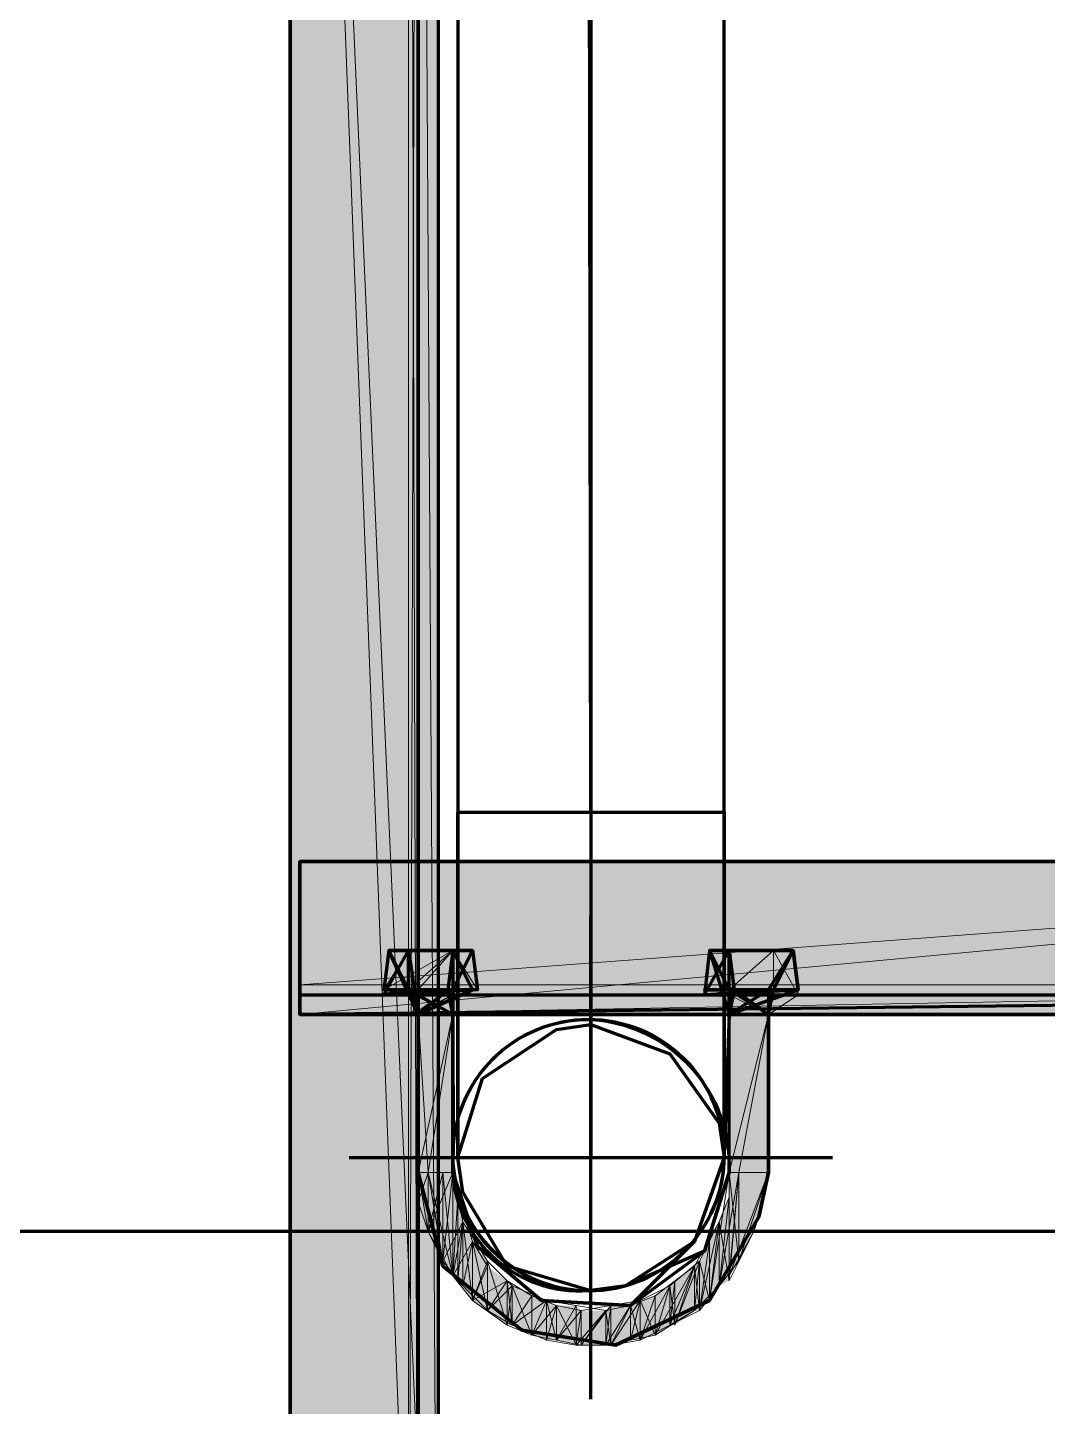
# Model space of a CAD drawing. Extents: x 0 to 1153, y 0 to 816.
# Drawn here: x 534.604 to 536.792, y 634.276 to 637.234 of the extents above; entities that cross this region are included whole.
import ezdxf

# ---------------------------------------------------------------- set-up
doc = ezdxf.new("R2010")
doc.units = 0
doc.header["$MEASUREMENT"] = 0
for name, color, linetype in [('Arch', 7, 'Continuous'), ('Hatch', 7, 'Continuous'), ('PIPE', 7, 'Continuous')]:
    doc.layers.add(name, color=color, linetype=linetype)

msp = doc.modelspace()

# ---------------------------------------------------------------- hatches: boundary and pattern name
at = {"layer": 'Hatch', "linetype": 'Continuous', "lineweight": 211}
for points in [[(535.4849, 640.3128), (535.1674, 640.3128), (535.1674, 633.1479), (535.4849, 633.1479)], [(538.7128, 635.1164), (538.7128, 635.4445), (535.1886, 635.4445), (535.1886, 635.1164)], [(538.7128, 635.1164), (538.7128, 635.4445), (535.1886, 635.4445), (535.1886, 635.1164)], [(535.4214, 635.1693), (535.4214, 635.254), (535.3791, 635.254), (535.3791, 635.1693)], [(535.4214, 635.1693), (535.4214, 635.254), (535.3791, 635.254), (535.3791, 635.1693)], [(536.1093, 635.1693), (536.1093, 635.254), (536.067, 635.254), (536.067, 635.1693)], [(536.1093, 635.1693), (536.1093, 635.254), (536.067, 635.254), (536.067, 635.1693)], [(535.5695, 635.1587), (535.5695, 635.1693), (535.3685, 635.1693), (535.3685, 635.1587)], [(535.5695, 635.1587), (535.5695, 635.1693), (535.3685, 635.1693), (535.3685, 635.1587)], [(535.5695, 635.1587), (535.5695, 635.1693), (535.3685, 635.1693), (535.3685, 635.1587)], [(535.5695, 635.1587), (535.5695, 635.1693), (535.3685, 635.1693), (535.3685, 635.1587)], [(535.5061, 635.1587), (535.5061, 635.1693), (535.432, 635.1693), (535.432, 635.1587)], [(535.5061, 635.1587), (535.5061, 635.1693), (535.432, 635.1693), (535.432, 635.1587)], [(536.2575, 635.1587), (536.2575, 635.1693), (536.0564, 635.1693), (536.0564, 635.1587)], [(536.2575, 635.1587), (536.2575, 635.1693), (536.0564, 635.1693), (536.0564, 635.1587)], [(536.2575, 635.1587), (536.2575, 635.1693), (536.0564, 635.1693), (536.0564, 635.1587)], [(536.2575, 635.1587), (536.2575, 635.1693), (536.0564, 635.1693), (536.0564, 635.1587)], [(536.194, 635.1587), (536.194, 635.1693), (536.1199, 635.1693), (536.1199, 635.1587)], [(536.194, 635.1587), (536.194, 635.1693), (536.1199, 635.1693), (536.1199, 635.1587)], [(535.5167, 634.7777), (535.5167, 635.1164), (535.4425, 635.1164), (535.4425, 634.7777)], [(535.5167, 634.7777), (535.5167, 635.1164), (535.4425, 635.1164), (535.4425, 634.7777)], [(535.5167, 634.7777), (535.5167, 635.1164), (535.4425, 635.1164), (535.4425, 634.7777)], [(535.5167, 634.7777), (535.5167, 635.1164), (535.4425, 635.1164), (535.4425, 634.7777)], [(536.194, 634.7777), (536.194, 635.1164), (536.1093, 635.1164), (536.1093, 634.7777)], [(536.194, 634.7777), (536.194, 635.1164), (536.1093, 635.1164), (536.1093, 634.7777)], [(536.194, 634.7777), (536.1834, 634.7142), (536.1834, 634.7777)], [(536.194, 634.7777), (536.1834, 634.7142), (536.1834, 634.7777)]]:
    msp.add_hatch(color=3, dxfattribs=at).paths.add_polyline_path(points, flags=0)
at = {"layer": 'Hatch', "linetype": 'Continuous', "lineweight": 0}
for points in [[(535.4425, 640.3128), (535.4214, 640.3128), (535.4214, 633.1479), (535.4425, 633.1479)], [(535.5167, 635.1693), (535.5167, 635.254), (535.4214, 635.254), (535.4214, 635.1693)], [(535.5167, 635.1693), (535.5167, 635.254), (535.4214, 635.254), (535.4214, 635.1693)], [(535.559, 635.1693), (535.559, 635.254), (535.5167, 635.254), (535.5167, 635.1693)], [(535.559, 635.1693), (535.559, 635.254), (535.5167, 635.254), (535.5167, 635.1693)], [(536.2046, 635.1693), (536.2046, 635.254), (536.1093, 635.254), (536.1093, 635.1693)], [(536.2046, 635.1693), (536.2046, 635.254), (536.1093, 635.254), (536.1093, 635.1693)], [(536.2469, 635.1693), (536.2469, 635.254), (536.2046, 635.254), (536.2046, 635.1693)], [(536.2469, 635.1693), (536.2469, 635.254), (536.2046, 635.254), (536.2046, 635.1693)], [(538.7128, 635.1587), (538.7128, 635.1799), (535.1886, 635.1799), (535.1886, 635.1587)], [(538.7128, 635.1587), (538.7128, 635.1799), (535.1886, 635.1799), (535.1886, 635.1587)], [(535.5061, 635.1587), (535.5061, 635.1693), (535.432, 635.1693), (535.432, 635.1587)], [(535.5061, 635.1587), (535.5061, 635.1693), (535.432, 635.1693), (535.432, 635.1587)], [(536.194, 635.1587), (536.194, 635.1693), (536.1199, 635.1693), (536.1199, 635.1587)], [(536.194, 635.1587), (536.194, 635.1693), (536.1199, 635.1693), (536.1199, 635.1587)], [(536.194, 634.7777), (536.194, 635.1164), (536.1093, 635.1164), (536.1093, 634.7777)], [(536.194, 634.7777), (536.194, 635.1164), (536.1093, 635.1164), (536.1093, 634.7777)], [(535.4638, 634.7777), (535.4638, 634.6508), (535.4425, 634.7142)], [(535.4638, 634.7777), (535.4638, 634.6508), (535.4425, 634.7142)], [(535.4638, 634.7777), (535.4638, 634.6508), (535.4425, 634.7142)], [(535.4638, 634.7777), (535.4638, 634.6508), (535.4425, 634.7142)], [(535.4955, 634.5872), (535.4955, 634.7777), (535.4638, 634.7777), (535.4638, 634.6508)], [(535.4955, 634.5872), (535.4955, 634.7777), (535.4638, 634.7777), (535.4638, 634.6508)], [(535.4955, 634.5872), (535.4955, 634.7777), (535.4638, 634.7777), (535.4638, 634.6508)], [(535.4955, 634.5872), (535.4955, 634.7777), (535.4638, 634.7777), (535.4638, 634.6508)], [(535.5167, 634.5555), (535.5167, 634.7777), (535.4955, 634.7777), (535.4955, 634.5872)], [(535.5167, 634.5555), (535.5167, 634.7777), (535.4955, 634.7777), (535.4955, 634.5872)], [(535.5167, 634.5555), (535.5167, 634.7777), (535.4955, 634.7777), (535.4955, 634.5872)], [(535.5167, 634.5555), (535.5167, 634.7777), (535.4955, 634.7777), (535.4955, 634.5872)], [(535.5272, 634.5449), (535.5272, 634.7248), (535.5167, 634.7777), (535.5167, 634.5555)], [(535.5272, 634.5449), (535.5272, 634.7248), (535.5167, 634.7777), (535.5167, 634.5555)], [(535.5272, 634.5449), (535.5272, 634.7248), (535.5167, 634.7777), (535.5167, 634.5555)], [(535.5272, 634.5449), (535.5272, 634.7248), (535.5167, 634.7777), (535.5167, 634.5555)], [(536.1305, 634.5872), (536.1305, 634.7777), (536.1093, 634.7777), (536.1093, 634.5555)], [(536.1305, 634.5872), (536.1305, 634.7777), (536.1093, 634.7777), (536.1093, 634.5555)], [(536.1305, 634.5872), (536.1305, 634.7777), (536.1093, 634.7777), (536.1093, 634.5555)], [(536.1305, 634.5872), (536.1305, 634.7777), (536.1093, 634.7777), (536.1093, 634.5555)], [(536.1623, 634.6508), (536.1623, 634.7777), (536.1305, 634.7777), (536.1305, 634.5872)], [(536.1623, 634.6508), (536.1623, 634.7777), (536.1305, 634.7777), (536.1305, 634.5872)], [(536.1623, 634.6508), (536.1623, 634.7777), (536.1305, 634.7777), (536.1305, 634.5872)], [(536.1623, 634.6508), (536.1623, 634.7777), (536.1305, 634.7777), (536.1305, 634.5872)], [(536.1834, 634.7142), (536.1834, 634.7777), (536.1623, 634.7777), (536.1623, 634.6508)], [(536.1834, 634.7142), (536.1834, 634.7777), (536.1623, 634.7777), (536.1623, 634.6508)], [(536.1834, 634.7142), (536.1834, 634.7777), (536.1623, 634.7777), (536.1623, 634.6508)], [(536.1834, 634.7142), (536.1834, 634.7777), (536.1623, 634.7777), (536.1623, 634.6508)], [(536.194, 634.7777), (536.1834, 634.7142), (536.1834, 634.7777)], [(536.194, 634.7777), (536.1834, 634.7142), (536.1834, 634.7777)], [(535.5378, 634.5343), (535.5378, 634.6719), (535.5272, 634.7248), (535.5272, 634.5449)], [(535.5378, 634.5343), (535.5378, 634.6719), (535.5272, 634.7248), (535.5272, 634.5449)], [(535.5378, 634.5343), (535.5378, 634.6719), (535.5272, 634.7248), (535.5272, 634.5449)], [(535.5378, 634.5343), (535.5378, 634.6719), (535.5272, 634.7248), (535.5272, 634.5449)], [(536.0882, 634.5343), (536.0882, 634.6719), (536.067, 634.6296), (536.067, 634.5026)], [(536.0882, 634.5343), (536.0882, 634.6719), (536.067, 634.6296), (536.067, 634.5026)], [(536.0882, 634.5343), (536.0882, 634.6719), (536.067, 634.6296), (536.067, 634.5026)], [(536.0882, 634.5343), (536.0882, 634.6719), (536.067, 634.6296), (536.067, 634.5026)], [(535.5908, 634.4814), (535.5908, 634.5872), (535.559, 634.6296), (535.559, 634.5026)], [(535.5908, 634.4814), (535.5908, 634.5872), (535.559, 634.6296), (535.559, 634.5026)], [(535.5908, 634.4814), (535.5908, 634.5872), (535.559, 634.6296), (535.559, 634.5026)], [(535.5908, 634.4814), (535.5908, 634.5872), (535.559, 634.6296), (535.559, 634.5026)], [(536.067, 634.5026), (536.067, 634.6296), (536.0458, 634.5872), (536.0458, 634.4814)], [(536.067, 634.5026), (536.067, 634.6296), (536.0458, 634.5872), (536.0458, 634.4814)], [(536.067, 634.5026), (536.067, 634.6296), (536.0458, 634.5872), (536.0458, 634.4814)], [(536.067, 634.5026), (536.067, 634.6296), (536.0458, 634.5872), (536.0458, 634.4814)], [(536.0458, 634.4814), (536.0458, 634.5872), (536.0353, 634.5767), (536.0353, 634.4814)], [(536.0458, 634.4814), (536.0458, 634.5872), (536.0353, 634.5767), (536.0353, 634.4814)], [(536.0458, 634.4814), (536.0458, 634.5872), (536.0353, 634.5767), (536.0353, 634.4814)], [(536.0458, 634.4814), (536.0458, 634.5872), (536.0353, 634.5767), (536.0353, 634.4814)], [(536.0353, 634.4814), (536.0353, 634.5767), (535.9929, 634.5449), (535.9929, 634.4496)], [(536.0353, 634.4814), (536.0353, 634.5767), (535.9929, 634.5449), (535.9929, 634.4496)], [(536.0353, 634.4814), (536.0353, 634.5767), (535.9929, 634.5449), (535.9929, 634.4496)], [(536.0353, 634.4814), (536.0353, 634.5767), (535.9929, 634.5449), (535.9929, 634.4496)], [(535.6437, 634.4496), (535.6437, 634.5343), (535.6331, 634.5449), (535.6331, 634.4496)], [(535.6437, 634.4496), (535.6437, 634.5343), (535.6331, 634.5449), (535.6331, 634.4496)], [(535.6437, 634.4496), (535.6437, 634.5343), (535.6331, 634.5449), (535.6331, 634.4496)], [(535.6437, 634.4496), (535.6437, 634.5343), (535.6331, 634.5449), (535.6331, 634.4496)], [(535.686, 634.4285), (535.686, 634.5131), (535.6437, 634.5343), (535.6437, 634.4496)], [(535.686, 634.4285), (535.686, 634.5131), (535.6437, 634.5343), (535.6437, 634.4496)], [(535.686, 634.4285), (535.686, 634.5131), (535.6437, 634.5343), (535.6437, 634.4496)], [(535.686, 634.4285), (535.686, 634.5131), (535.6437, 634.5343), (535.6437, 634.4496)], [(535.9823, 634.4496), (535.9823, 634.5343), (535.9506, 634.5131), (535.9506, 634.4285)], [(535.9823, 634.4496), (535.9823, 634.5343), (535.9506, 634.5131), (535.9506, 634.4285)], [(535.9823, 634.4496), (535.9823, 634.5343), (535.9506, 634.5131), (535.9506, 634.4285)], [(535.9823, 634.4496), (535.9823, 634.5343), (535.9506, 634.5131), (535.9506, 634.4285)], [(535.9929, 634.4496), (535.9929, 634.5449), (535.9823, 634.5343), (535.9823, 634.4496)], [(535.9929, 634.4496), (535.9929, 634.5449), (535.9823, 634.5343), (535.9823, 634.4496)], [(535.9929, 634.4496), (535.9929, 634.5449), (535.9823, 634.5343), (535.9823, 634.4496)], [(535.9929, 634.4496), (535.9929, 634.5449), (535.9823, 634.5343), (535.9823, 634.4496)], [(535.7178, 634.4179), (535.7178, 634.5026), (535.686, 634.5131), (535.686, 634.4285)], [(535.7178, 634.4179), (535.7178, 634.5026), (535.686, 634.5131), (535.686, 634.4285)], [(535.7178, 634.4179), (535.7178, 634.5026), (535.686, 634.5131), (535.686, 634.4285)], [(535.7178, 634.4179), (535.7178, 634.5026), (535.686, 634.5131), (535.686, 634.4285)], [(535.7389, 634.4179), (535.7389, 634.492), (535.7178, 634.5026), (535.7178, 634.4179)], [(535.7389, 634.4179), (535.7389, 634.492), (535.7178, 634.5026), (535.7178, 634.4179)], [(535.7389, 634.4179), (535.7389, 634.492), (535.7178, 634.5026), (535.7178, 634.4179)], [(535.7389, 634.4179), (535.7389, 634.492), (535.7178, 634.5026), (535.7178, 634.4179)], [(535.9188, 634.4179), (535.9188, 634.5026), (535.8977, 634.492), (535.8977, 634.4179)], [(535.9188, 634.4179), (535.9188, 634.5026), (535.8977, 634.492), (535.8977, 634.4179)], [(535.9188, 634.4179), (535.9188, 634.5026), (535.8977, 634.492), (535.8977, 634.4179)], [(535.9188, 634.4179), (535.9188, 634.5026), (535.8977, 634.492), (535.8977, 634.4179)], [(535.9506, 634.4285), (535.9506, 634.5131), (535.9188, 634.5026), (535.9188, 634.4179)], [(535.9506, 634.4285), (535.9506, 634.5131), (535.9188, 634.5026), (535.9188, 634.4179)], [(535.9506, 634.4285), (535.9506, 634.5131), (535.9188, 634.5026), (535.9188, 634.4179)], [(535.9506, 634.4285), (535.9506, 634.5131), (535.9188, 634.5026), (535.9188, 634.4179)], [(535.7813, 634.4073), (535.7813, 634.492), (535.7389, 634.492), (535.7389, 634.4179)], [(535.7813, 634.4073), (535.7813, 634.492), (535.7389, 634.492), (535.7389, 634.4179)], [(535.7813, 634.4073), (535.7813, 634.492), (535.7389, 634.492), (535.7389, 634.4179)], [(535.7813, 634.4073), (535.7813, 634.492), (535.7389, 634.492), (535.7389, 634.4179)], [(535.7918, 634.4073), (535.7918, 634.4814), (535.7813, 634.492), (535.7813, 634.4073)], [(535.7918, 634.4073), (535.7918, 634.4814), (535.7813, 634.492), (535.7813, 634.4073)], [(535.7918, 634.4073), (535.7918, 634.4814), (535.7813, 634.492), (535.7813, 634.4073)], [(535.7918, 634.4073), (535.7918, 634.4814), (535.7813, 634.492), (535.7813, 634.4073)], [(535.8447, 634.4073), (535.8447, 634.4814), (535.7918, 634.4814), (535.7918, 634.4073)], [(535.8447, 634.4073), (535.8447, 634.4814), (535.7918, 634.4814), (535.7918, 634.4073)], [(535.8447, 634.4073), (535.8447, 634.4814), (535.7918, 634.4814), (535.7918, 634.4073)], [(535.8447, 634.4073), (535.8447, 634.4814), (535.7918, 634.4814), (535.7918, 634.4073)], [(535.8553, 634.4073), (535.8553, 634.492), (535.8447, 634.4814), (535.8447, 634.4073)], [(535.8553, 634.4073), (535.8553, 634.492), (535.8447, 634.4814), (535.8447, 634.4073)], [(535.8553, 634.4073), (535.8553, 634.492), (535.8447, 634.4814), (535.8447, 634.4073)], [(535.8553, 634.4073), (535.8553, 634.492), (535.8447, 634.4814), (535.8447, 634.4073)], [(535.8977, 634.4179), (535.8977, 634.492), (535.8553, 634.492), (535.8553, 634.4073)], [(535.8977, 634.4179), (535.8977, 634.492), (535.8553, 634.492), (535.8553, 634.4073)], [(535.8977, 634.4179), (535.8977, 634.492), (535.8553, 634.492), (535.8553, 634.4073)], [(535.8977, 634.4179), (535.8977, 634.492), (535.8553, 634.492), (535.8553, 634.4073)]]:
    msp.add_hatch(color=3, dxfattribs=at).paths.add_polyline_path(points, flags=0)
h = msp.add_hatch(color=3, dxfattribs=at)
h.paths.add_polyline_path([(535.432, 635.1164), (535.5167, 635.1164), (535.5167, 635.1587)], flags=0)
h.paths.add_polyline_path([(535.5167, 635.1164), (535.5167, 635.1587), (535.432, 635.1164)], flags=0)
h.paths.add_polyline_path([(535.5167, 635.1587), (535.432, 635.1164), (535.432, 635.1587)], flags=0)
h.paths.add_polyline_path([(535.432, 635.1164), (535.432, 635.1587), (535.5167, 635.1587)], flags=0)
h = msp.add_hatch(color=3, dxfattribs=at)
h.paths.add_polyline_path([(535.432, 635.1164), (535.5167, 635.1164), (535.5167, 635.1587)], flags=0)
h.paths.add_polyline_path([(535.5167, 635.1164), (535.5167, 635.1587), (535.432, 635.1164)], flags=0)
h.paths.add_polyline_path([(535.5167, 635.1587), (535.432, 635.1164), (535.432, 635.1587)], flags=0)
h.paths.add_polyline_path([(535.432, 635.1164), (535.432, 635.1587), (535.5167, 635.1587)], flags=0)
at = {"layer": 'Hatch', "linetype": 'Continuous', "lineweight": 211}
h = msp.add_hatch(color=3, dxfattribs=at)
h.paths.add_polyline_path([(536.1093, 635.1164), (536.2046, 635.1164), (536.2046, 635.1587)], flags=0)
h.paths.add_polyline_path([(536.2046, 635.1164), (536.2046, 635.1587), (536.1093, 635.1164)], flags=0)
h.paths.add_polyline_path([(536.2046, 635.1587), (536.1093, 635.1164), (536.1093, 635.1587)], flags=0)
h.paths.add_polyline_path([(536.1093, 635.1164), (536.1093, 635.1587), (536.2046, 635.1587)], flags=0)
h = msp.add_hatch(color=3, dxfattribs=at)
h.paths.add_polyline_path([(536.1093, 635.1164), (536.2046, 635.1164), (536.2046, 635.1587)], flags=0)
h.paths.add_polyline_path([(536.2046, 635.1164), (536.2046, 635.1587), (536.1093, 635.1164)], flags=0)
h.paths.add_polyline_path([(536.2046, 635.1587), (536.1093, 635.1164), (536.1093, 635.1587)], flags=0)
h.paths.add_polyline_path([(536.1093, 635.1164), (536.1093, 635.1587), (536.2046, 635.1587)], flags=0)
at = {"layer": 'Hatch', "linetype": 'Continuous', "lineweight": 0}
h = msp.add_hatch(color=3, dxfattribs=at)
h.paths.add_polyline_path([(535.4425, 634.7142), (535.4425, 634.7777)], flags=0)
h.paths.add_polyline_path([(535.4425, 634.7777), (535.4638, 634.7777), (535.4425, 634.7142)], is_closed=False, flags=0)
h = msp.add_hatch(color=3, dxfattribs=at)
h.paths.add_polyline_path([(535.4425, 634.7142), (535.4425, 634.7777)], flags=0)
h.paths.add_polyline_path([(535.4425, 634.7777), (535.4638, 634.7777), (535.4425, 634.7142)], is_closed=False, flags=0)
h = msp.add_hatch(color=3, dxfattribs=at)
h.paths.add_polyline_path([(535.4425, 634.7142), (535.4425, 634.7777)], flags=0)
h.paths.add_polyline_path([(535.4425, 634.7777), (535.4638, 634.7777), (535.4425, 634.7142)], is_closed=False, flags=0)
h = msp.add_hatch(color=3, dxfattribs=at)
h.paths.add_polyline_path([(535.4425, 634.7142), (535.4425, 634.7777)], flags=0)
h.paths.add_polyline_path([(535.4425, 634.7777), (535.4638, 634.7777), (535.4425, 634.7142)], is_closed=False, flags=0)
h = msp.add_hatch(color=3, dxfattribs=at)
h.paths.add_polyline_path([(536.1093, 634.5449), (536.1093, 634.7248), (536.0882, 634.5343)], flags=0)
h.paths.add_polyline_path([(536.1093, 634.7248), (536.0882, 634.5343), (536.0882, 634.6719)], flags=0)
h.paths.add_polyline_path([(536.0882, 634.5343), (536.0882, 634.6719)], flags=0)
h.paths.add_polyline_path([(536.0882, 634.6719), (536.0882, 634.5343)], flags=0)
h = msp.add_hatch(color=3, dxfattribs=at)
h.paths.add_polyline_path([(536.1093, 634.5449), (536.1093, 634.7248), (536.0882, 634.5343)], flags=0)
h.paths.add_polyline_path([(536.1093, 634.7248), (536.0882, 634.5343), (536.0882, 634.6719)], flags=0)
h.paths.add_polyline_path([(536.0882, 634.5343), (536.0882, 634.6719)], flags=0)
h.paths.add_polyline_path([(536.0882, 634.6719), (536.0882, 634.5343)], flags=0)
h = msp.add_hatch(color=3, dxfattribs=at)
h.paths.add_polyline_path([(536.1093, 634.5449), (536.1093, 634.7248), (536.0882, 634.5343)], flags=0)
h.paths.add_polyline_path([(536.1093, 634.7248), (536.0882, 634.5343), (536.0882, 634.6719)], flags=0)
h.paths.add_polyline_path([(536.0882, 634.5343), (536.0882, 634.6719)], flags=0)
h.paths.add_polyline_path([(536.0882, 634.6719), (536.0882, 634.5343)], flags=0)
h = msp.add_hatch(color=3, dxfattribs=at)
h.paths.add_polyline_path([(536.1093, 634.5449), (536.1093, 634.7248), (536.0882, 634.5343)], flags=0)
h.paths.add_polyline_path([(536.1093, 634.7248), (536.0882, 634.5343), (536.0882, 634.6719)], flags=0)
h.paths.add_polyline_path([(536.0882, 634.5343), (536.0882, 634.6719)], flags=0)
h.paths.add_polyline_path([(536.0882, 634.6719), (536.0882, 634.5343)], flags=0)
h = msp.add_hatch(color=3, dxfattribs=at)
h.paths.add_polyline_path([(535.559, 634.5026), (535.559, 634.6296), (535.5378, 634.5343)], flags=0)
h.paths.add_polyline_path([(535.559, 634.6296), (535.5378, 634.5343), (535.5378, 634.6719)], flags=0)
h.paths.add_polyline_path([(535.5378, 634.5343), (535.5378, 634.6719)], flags=0)
h.paths.add_polyline_path([(535.5378, 634.6719), (535.5378, 634.5343)], flags=0)
h = msp.add_hatch(color=3, dxfattribs=at)
h.paths.add_polyline_path([(535.559, 634.5026), (535.559, 634.6296), (535.5378, 634.5343)], flags=0)
h.paths.add_polyline_path([(535.559, 634.6296), (535.5378, 634.5343), (535.5378, 634.6719)], flags=0)
h.paths.add_polyline_path([(535.5378, 634.5343), (535.5378, 634.6719)], flags=0)
h.paths.add_polyline_path([(535.5378, 634.6719), (535.5378, 634.5343)], flags=0)
h = msp.add_hatch(color=3, dxfattribs=at)
h.paths.add_polyline_path([(535.559, 634.5026), (535.559, 634.6296), (535.5378, 634.5343)], flags=0)
h.paths.add_polyline_path([(535.559, 634.6296), (535.5378, 634.5343), (535.5378, 634.6719)], flags=0)
h.paths.add_polyline_path([(535.5378, 634.5343), (535.5378, 634.6719)], flags=0)
h.paths.add_polyline_path([(535.5378, 634.6719), (535.5378, 634.5343)], flags=0)
h = msp.add_hatch(color=3, dxfattribs=at)
h.paths.add_polyline_path([(535.559, 634.5026), (535.559, 634.6296), (535.5378, 634.5343)], flags=0)
h.paths.add_polyline_path([(535.559, 634.6296), (535.5378, 634.5343), (535.5378, 634.6719)], flags=0)
h.paths.add_polyline_path([(535.5378, 634.5343), (535.5378, 634.6719)], flags=0)
h.paths.add_polyline_path([(535.5378, 634.6719), (535.5378, 634.5343)], flags=0)
h = msp.add_hatch(color=3, dxfattribs=at)
h.paths.add_polyline_path([(535.6331, 634.4496), (535.6331, 634.5449), (535.5908, 634.4814)], flags=0)
h.paths.add_polyline_path([(535.6331, 634.5449), (535.5908, 634.4814), (535.5908, 634.5767)], flags=0)
h.paths.add_polyline_path([(535.5908, 634.4814), (535.5908, 634.5872)], flags=0)
h = msp.add_hatch(color=3, dxfattribs=at)
h.paths.add_polyline_path([(535.6331, 634.4496), (535.6331, 634.5449), (535.5908, 634.4814)], flags=0)
h.paths.add_polyline_path([(535.6331, 634.5449), (535.5908, 634.4814), (535.5908, 634.5767)], flags=0)
h.paths.add_polyline_path([(535.5908, 634.4814), (535.5908, 634.5872)], flags=0)
h = msp.add_hatch(color=3, dxfattribs=at)
h.paths.add_polyline_path([(535.6331, 634.4496), (535.6331, 634.5449), (535.5908, 634.4814)], flags=0)
h.paths.add_polyline_path([(535.6331, 634.5449), (535.5908, 634.4814), (535.5908, 634.5767)], flags=0)
h.paths.add_polyline_path([(535.5908, 634.4814), (535.5908, 634.5872)], flags=0)
h = msp.add_hatch(color=3, dxfattribs=at)
h.paths.add_polyline_path([(535.6331, 634.4496), (535.6331, 634.5449), (535.5908, 634.4814)], flags=0)
h.paths.add_polyline_path([(535.6331, 634.5449), (535.5908, 634.4814), (535.5908, 634.5767)], flags=0)
h.paths.add_polyline_path([(535.5908, 634.4814), (535.5908, 634.5872)], flags=0)

# ---------------------------------------------------------------- linework, layer by layer
at = {"layer": 'Arch', "color": 11, "linetype": 'Continuous', "lineweight": 211}
msp.add_line((917.9877, 634.6508), (110.871, 634.6508), dxfattribs=at)
at = {"layer": 'Hatch', "color": 3, "linetype": 'Continuous', "lineweight": 211}
for p, q in [((535.813, 634.2909), (535.813, 635.3281)), ((535.3791, 635.1693), (535.4214, 635.1693)), ((535.2944, 634.8095), (536.3315, 634.8095))]:
    msp.add_line(p, q, dxfattribs=at)
at = {"layer": 'Hatch', "color": 3, "linetype": 'Continuous', "lineweight": 0}
msp.add_line((536.194, 635.1164), (536.1093, 634.7777), dxfattribs=at)
for points in [[(535.4849, 640.3128), (535.1674, 640.3128), (535.4849, 633.1479), (535.1674, 633.1479), (535.1674, 640.3128), (535.4425, 633.1479), (535.4214, 640.3128), (535.4214, 640.3128), (535.4214, 633.1479), (535.4425, 640.3128), (535.4849, 633.1479)], [(535.4638, 634.7777), (535.4638, 634.6508), (535.4425, 634.7142), (535.4425, 634.7777), (535.4955, 634.7777), (535.4955, 634.5872), (535.5167, 634.7777), (535.4955, 634.5872), (535.5167, 634.7777), (535.5167, 634.5555), (535.5272, 634.7248), (535.5272, 634.5449), (535.5272, 634.7248), (535.5272, 634.5449), (535.5378, 634.6719), (535.5378, 634.5343), (535.5378, 634.6719), (535.5378, 634.5343), (535.559, 634.6296), (535.559, 634.5026), (535.5908, 634.5872), (535.559, 634.5026), (535.5908, 634.5767), (535.5908, 634.4814), (535.6331, 634.5449), (535.6331, 634.4496), (535.6331, 634.5449), (535.6331, 634.4496), (535.6437, 634.5343), (535.6437, 634.4496), (535.686, 634.5131), (535.6437, 634.4496), (535.686, 634.5131), (535.686, 634.4285), (535.7178, 634.5026), (535.7178, 634.4179), (535.7178, 634.5026), (535.7178, 634.4179), (535.7389, 634.492), (535.7389, 634.4179), (535.7813, 634.492), (535.7389, 634.4179), (535.7813, 634.492), (535.7813, 634.4073), (535.7918, 634.4814), (535.7918, 634.4073), (535.7918, 634.4814), (535.7918, 634.4073), (535.8447, 634.4814), (535.8447, 634.4073), (535.8553, 634.492), (535.8447, 634.4073), (535.8553, 634.492), (535.8553, 634.4073), (535.8977, 634.492), (535.8977, 634.4179), (535.9188, 634.5026), (535.9188, 634.4179), (535.9506, 634.5131), (535.9188, 634.4179), (535.9506, 634.5131), (535.9506, 634.4285), (535.9823, 634.5343), (535.9823, 634.4496), (535.9929, 634.5449), (535.9823, 634.4496), (535.9929, 634.5449), (535.9929, 634.4496), (536.0353, 634.5767), (536.0353, 634.4814), (536.0458, 634.5872), (536.0458, 634.4814), (536.067, 634.6296), (536.0458, 634.4814), (536.067, 634.6296), (536.067, 634.5026), (536.0882, 634.6719), (536.0882, 634.5343), (536.1093, 634.7248), (536.0882, 634.5343), (536.0882, 634.6719), (536.0458, 634.4814), (536.0353, 634.5767), (535.9506, 634.4285), (535.9188, 634.5026), (535.8553, 634.4073), (535.8447, 634.4814), (535.7813, 634.4073), (535.7389, 634.492), (535.686, 634.4285), (535.6437, 634.5343), (535.5908, 634.4814), (535.559, 634.6296), (535.5167, 634.5555), (535.4955, 634.7777), (535.4638, 634.6508), (535.4425, 634.7777), (535.4955, 634.7777), (535.4638, 634.6508), (535.4425, 634.7142)]]:
    msp.add_lwpolyline(points, close=True, dxfattribs=at)
at = {"layer": 'Hatch', "color": 3, "linetype": 'Continuous', "lineweight": 211}
for points in [[(535.4425, 640.3128), (535.4425, 633.1479), (535.1674, 633.1479), (535.4425, 633.1479), (535.4425, 640.3128), (535.1674, 640.3128), (535.4849, 640.3128), (535.4849, 633.1479)], [(535.1674, 640.3128), (535.1674, 633.1479), (535.1674, 640.3128)], [(535.813, 635.5503), (535.813, 634.8095)], [(538.7128, 635.4445), (535.1886, 635.4445), (538.7128, 635.4445)], [(535.5167, 635.1164), (535.4425, 635.1164), (535.5167, 635.1164), (535.4425, 635.1164), (535.5167, 635.1164), (535.4425, 635.1164), (535.5061, 635.1693), (535.4214, 635.1693), (535.5167, 635.1164), (535.4214, 635.1693), (535.4214, 635.254), (535.559, 635.254), (535.3791, 635.254), (535.559, 635.254), (535.3791, 635.254), (535.4214, 635.1693), (535.3685, 635.1587), (535.559, 635.1693), (535.4425, 635.1164), (535.5167, 635.1164), (535.4425, 635.1164), (535.5167, 635.1164), (535.4425, 635.1164), (535.5167, 635.1164), (535.4214, 635.1693), (535.5061, 635.1693), (535.4425, 635.1164), (535.559, 635.1693), (535.3685, 635.1693), (535.559, 635.1693), (535.3685, 635.1587), (535.559, 635.1693), (535.3685, 635.1587), (535.4214, 635.254), (535.4425, 635.1164), (535.559, 635.1693), (535.5167, 635.254), (535.5167, 635.1164), (535.4425, 635.1164), (535.4214, 635.1693), (535.4425, 635.1164), (535.4425, 634.7777), (535.4425, 635.1164), (535.3791, 635.254), (535.3685, 635.1693), (535.559, 635.1693), (535.3685, 635.1693), (535.559, 635.1693), (535.4214, 635.1693), (535.559, 635.1693)], [(536.194, 635.1164), (536.1093, 635.1164), (536.194, 635.1164), (536.1093, 635.1164), (536.194, 635.1164), (536.1093, 635.1693), (536.2575, 635.1693), (536.0564, 635.1693), (536.2575, 635.1693), (536.0564, 635.1587), (536.2575, 635.1693), (536.1093, 635.1164), (536.194, 635.1693), (536.1199, 635.1693), (536.194, 635.1164), (536.1093, 635.1164), (536.194, 635.1164), (536.1093, 635.1164), (536.194, 635.1164), (536.1093, 635.1164), (536.194, 635.1164), (536.1093, 635.1693), (536.1093, 635.254), (536.2469, 635.254), (536.067, 635.254), (536.2469, 635.254), (536.067, 635.254), (536.1093, 635.1164), (536.2575, 635.1693), (536.067, 635.1693), (536.1199, 635.1693), (536.194, 635.1693), (536.1093, 635.1164), (536.194, 635.1164), (536.1093, 635.1693), (536.2575, 635.1693), (536.0564, 635.1693), (536.2575, 635.1693), (536.0564, 635.1587), (536.2575, 635.1693), (536.2469, 635.254), (536.194, 635.1693), (536.194, 635.1164), (536.194, 634.7777), (536.194, 635.1164), (536.2046, 635.1693), (536.2469, 635.254), (536.194, 635.1693), (536.2469, 635.254), (536.2575, 635.1693)]]:
    msp.add_lwpolyline(points, dxfattribs=at)
msp.add_lwpolyline([(535.813, 634.5238), (535.6331, 634.5767), (535.5378, 634.7354), (535.5272, 634.8095), (535.5801, 634.9788), (535.7389, 635.0846), (535.813, 635.0953), (535.9823, 635.0317), (536.0882, 634.8836), (536.0987, 634.8095), (536.0353, 634.6296), (535.887, 634.5343), (535.813, 634.5238), (535.6331, 634.5767), (535.5378, 634.7354), (535.5272, 634.8095), (535.5272, 635.5503), (535.5272, 634.8095), (535.5801, 634.9788), (535.7389, 635.0846), (535.813, 635.0953), (535.9823, 635.0317), (536.0882, 634.8836), (536.0987, 634.8095), (536.0987, 635.5503), (536.0987, 634.8095), (536.0353, 634.6296), (535.8977, 634.492), (535.7071, 634.5026), (535.5695, 634.619), (535.5167, 634.7777), (535.5695, 634.619), (535.7071, 634.5026), (535.8977, 634.492), (536.0564, 634.6084), (536.1093, 634.7777), (536.0564, 634.6084), (535.887, 634.5343), (535.8077, 634.5235, -0.41418), (535.5174, 634.8148, -0.414229), (535.8077, 635.1062, -0.414257), (536.0987, 634.8148, -0.41421), (535.8077, 634.5235, -0.41418), (535.5167, 634.7777), (535.5167, 635.1164), (535.5167, 635.1693), (535.559, 635.254), (535.5695, 635.1693), (535.5695, 635.1693), (535.559, 635.1693), (535.5167, 635.254), (535.5061, 635.1693), (535.5167, 635.1164), (535.5061, 635.1693), (535.5167, 635.1164), (535.5174, 634.8148, -0.414229), (535.8077, 635.1062, -0.414257), (536.1093, 634.7777), (536.1093, 635.1164), (536.1199, 635.1693), (536.1093, 635.1164), (536.1093, 635.1693), (536.067, 635.254), (536.0564, 635.1587), (536.0564, 635.1587), (536.1093, 635.254), (536.1199, 635.1693), (536.1093, 635.1164), (536.0987, 634.8148, -0.41421), (535.8077, 634.5237, 0.41421), (536.0991, 634.8148, 0.414257), (535.8077, 635.1051, 0.414229), (535.5164, 634.8148, 0.41418)], format="xyb", close=True, dxfattribs=at)
at = {"layer": 'Hatch', "color": 3, "linetype": 'Continuous', "lineweight": 0}
for points in [[(538.7128, 635.1799), (535.1886, 635.1799), (535.1886, 635.1164), (535.1886, 635.4445), (535.1886, 635.1799), (538.7128, 635.1799), (538.7128, 635.1164), (538.7128, 635.4445), (535.1886, 635.1799), (538.7128, 635.1799), (535.1886, 635.1799), (538.7128, 635.1799), (538.7128, 635.1164), (538.7128, 635.4445), (535.1886, 635.4445), (538.7128, 635.4445), (535.1886, 635.1164), (538.7128, 635.1799), (535.1886, 635.1799), (538.7128, 635.1799), (535.1886, 635.1164), (538.7128, 635.1164)], [(535.1886, 635.1799), (535.1886, 635.1164), (538.7128, 635.4445), (535.1886, 635.1164)], [(536.194, 634.7777), (536.194, 635.1164), (536.1093, 634.7777), (536.1093, 635.1164), (536.1093, 634.7777), (536.194, 635.1164), (536.1093, 634.7777), (536.1093, 634.5555), (536.1305, 634.7777), (536.1093, 634.5555), (536.1305, 634.7777), (536.1305, 634.5872), (536.194, 634.7777), (536.1305, 634.5872), (536.1093, 634.7777), (536.067, 634.5026), (536.0458, 634.5872), (535.9929, 634.4496), (535.9823, 634.5343), (535.9188, 634.4179), (535.8977, 634.492), (535.8447, 634.4073), (535.8447, 634.4814), (535.8447, 634.4073), (535.8553, 634.492), (535.8553, 634.4073), (535.8447, 634.4814), (535.7918, 634.4073), (535.7918, 634.4814), (535.7389, 634.4179), (535.7178, 634.5026), (535.6437, 634.4496), (535.6331, 634.5449), (535.559, 634.5026), (535.5378, 634.6719), (535.4955, 634.5872), (535.4955, 634.7777), (535.4955, 634.5872), (535.5167, 634.7777), (535.5167, 634.5555), (535.4955, 634.7777), (535.4638, 634.6508), (535.4425, 634.7777), (535.5167, 635.1164), (535.4425, 634.7777), (535.4425, 635.1164), (535.4425, 634.7777), (535.5167, 635.1164), (535.5167, 634.7777), (535.5167, 635.1587), (535.432, 635.1587), (535.5167, 635.1587), (535.432, 635.1164), (535.432, 635.1693), (535.432, 635.1164), (535.5167, 635.1164), (535.5061, 635.1693), (535.432, 635.1693), (535.5061, 635.1693), (535.432, 635.1587), (535.5167, 635.1693), (535.4214, 635.1693), (535.3685, 635.1693), (535.5695, 635.1587), (535.3685, 635.1693), (535.559, 635.1693), (535.5061, 635.1693), (535.5167, 635.1164), (535.4425, 635.1164), (535.5167, 635.1587), (535.432, 635.1587), (535.5167, 635.1164), (535.432, 635.1164), (535.5061, 635.1693), (535.432, 635.1587), (535.5061, 635.1693), (535.4214, 635.1693), (535.5167, 635.1693), (535.5695, 635.1587), (535.3685, 635.1693), (535.5695, 635.1587), (535.3685, 635.1693), (535.5695, 635.1587), (535.3791, 635.1693), (535.432, 635.1587), (535.5167, 635.1164), (535.4425, 635.1164), (535.5167, 635.1587), (535.432, 635.1587), (535.5167, 635.1164), (535.432, 635.1164), (535.5061, 635.1693), (535.432, 635.1587), (535.5061, 635.1693), (535.432, 635.1587), (535.5167, 635.1164), (535.4638, 634.7777), (535.4425, 634.7142), (535.4425, 634.7777), (535.4425, 634.7142), (535.4638, 634.7777), (535.4425, 634.7142), (535.4425, 634.7777), (535.4425, 634.7142), (535.4638, 634.7777), (535.5167, 634.7777), (535.5167, 634.5555), (535.5272, 634.7248), (535.5272, 634.5449), (535.5272, 634.7248), (535.5272, 634.5449), (535.5378, 634.6719), (535.5378, 634.5343), (535.5378, 634.6719), (535.5378, 634.5343), (535.559, 634.6296), (535.559, 634.5026), (535.5908, 634.5872), (535.559, 634.5026), (535.5908, 634.5767), (535.5908, 634.4814), (535.6331, 634.5449), (535.6331, 634.4496), (535.6331, 634.5449), (535.6331, 634.4496), (535.6437, 634.5343), (535.6437, 634.4496), (535.686, 634.5131), (535.6437, 634.4496), (535.686, 634.5131), (535.686, 634.4285), (535.7178, 634.5026), (535.7178, 634.4179), (535.7178, 634.5026), (535.7178, 634.4179), (535.7389, 634.492), (535.7389, 634.4179), (535.7813, 634.492), (535.7389, 634.4179), (535.7813, 634.492), (535.7813, 634.4073), (535.7389, 634.492), (535.686, 634.4285), (535.6437, 634.5343), (535.5908, 634.4814), (535.559, 634.6296), (535.5167, 634.5555), (535.5378, 634.6719), (535.5378, 634.5343), (535.559, 634.6296), (535.5272, 634.7248), (535.5167, 634.7777), (535.4425, 634.7777), (535.5167, 634.7777), (535.4638, 634.7777), (535.4425, 634.7142), (535.4425, 634.7777), (535.4425, 634.7142), (535.4638, 634.7777), (535.5167, 634.7777), (535.5272, 634.7248), (535.5378, 634.6719), (535.5378, 634.5343), (535.5908, 634.4814), (535.5378, 634.5343), (535.4955, 634.5872), (535.4638, 634.6508), (535.5167, 634.5555), (535.5378, 634.6719), (535.5378, 634.5343), (535.559, 634.6296), (535.5908, 634.5767), (535.5908, 634.4814), (535.5908, 634.5767), (535.5908, 634.4814), (535.6331, 634.5449), (535.5908, 634.5872), (535.5908, 634.4814), (535.6437, 634.4496), (535.7178, 634.4179), (535.7813, 634.4073), (535.7918, 634.4814), (535.7918, 634.4073), (535.7918, 634.4814), (535.7918, 634.4073), (535.8553, 634.492), (535.8553, 634.4073), (535.8977, 634.492), (535.8977, 634.4179), (535.9188, 634.5026), (535.8977, 634.4179), (535.9188, 634.5026), (535.9188, 634.4179), (535.9506, 634.5131), (535.9506, 634.4285), (535.9506, 634.5131), (535.9506, 634.4285), (535.9823, 634.5343), (535.9823, 634.4496), (535.9929, 634.5449), (535.9823, 634.4496), (535.9929, 634.5449), (535.9929, 634.4496), (536.0353, 634.5767), (536.0353, 634.4814), (536.0353, 634.5767), (536.0353, 634.4814), (536.0458, 634.5872), (536.0458, 634.4814), (536.067, 634.6296), (536.0458, 634.4814), (536.067, 634.6296), (536.067, 634.5026), (536.0882, 634.6719), (536.0882, 634.5343), (536.0882, 634.6719), (536.1093, 634.5449), (536.1093, 634.7248), (536.0882, 634.5343), (536.1093, 634.7248), (536.1093, 634.5555), (536.1093, 634.7777), (536.1093, 634.5555), (536.1093, 634.7777), (536.067, 634.5026), (536.0458, 634.5872), (535.9929, 634.4496), (535.9823, 634.5343), (535.9188, 634.4179), (535.8977, 634.492), (535.8447, 634.4073), (535.8447, 634.4814), (535.8447, 634.4073), (535.8553, 634.492), (535.8553, 634.4073), (535.8447, 634.4814), (535.7918, 634.4073), (535.8553, 634.492), (535.8553, 634.4073), (535.8977, 634.492), (535.8977, 634.4179), (535.9188, 634.5026), (535.8977, 634.4179), (535.9188, 634.5026), (535.9188, 634.4179), (535.9506, 634.5131), (535.9506, 634.4285), (535.9506, 634.5131), (535.9506, 634.4285), (535.9823, 634.5343), (535.9823, 634.4496), (535.9929, 634.5449), (535.9823, 634.4496), (535.9929, 634.5449), (535.9929, 634.4496), (536.0353, 634.5767), (536.0353, 634.4814), (536.0353, 634.5767), (536.0353, 634.4814), (536.0458, 634.5872), (536.0458, 634.4814), (536.067, 634.6296), (536.0458, 634.4814), (536.067, 634.6296), (536.067, 634.5026), (536.0882, 634.6719), (536.0882, 634.5343), (536.0882, 634.6719), (536.0882, 634.5343), (536.1093, 634.7248), (536.1093, 634.5555), (536.194, 634.7777), (536.1623, 634.6508), (536.194, 634.7777), (536.1623, 634.6508), (536.194, 634.7777), (536.1834, 634.7142), (536.194, 634.7777), (536.194, 635.1164), (536.1093, 635.1587), (536.194, 635.1164), (536.1093, 635.1164), (536.1093, 635.1693), (536.2046, 635.254), (536.1093, 635.1693), (536.067, 635.254), (536.0564, 635.1587), (536.1093, 635.254), (536.1199, 635.1693), (536.1093, 635.1164), (536.194, 635.1164), (536.2046, 635.1693), (536.2046, 635.254), (536.2046, 635.1693), (536.2469, 635.254), (536.194, 635.1693), (536.1199, 635.1693), (536.194, 635.1693), (536.1199, 635.1587), (536.194, 635.1693), (536.194, 635.1164), (536.1305, 634.7777), (536.1305, 634.5872), (536.194, 634.7777), (536.1305, 634.5872), (536.194, 634.7777), (536.1623, 634.6508), (536.194, 634.7777), (536.1623, 634.6508), (536.194, 634.7777), (536.1834, 634.7142), (536.194, 634.7777), (536.1834, 634.7142), (536.194, 634.7777), (536.194, 635.1164), (536.1093, 634.7777), (536.1093, 635.1164), (536.1093, 634.7777), (536.194, 635.1164), (536.1093, 634.7777), (536.1093, 634.5555), (536.1305, 634.7777), (536.1093, 634.5555), (536.1305, 634.7777), (536.1305, 634.5872), (536.194, 634.7777), (536.1623, 634.6508), (536.194, 634.7777), (536.1623, 634.6508), (536.194, 634.7777), (536.1834, 634.7142), (536.194, 634.7777), (536.1305, 634.5872), (536.1093, 634.7777), (536.067, 634.5026), (536.0458, 634.5872), (535.9929, 634.4496), (535.9823, 634.5343), (535.9188, 634.4179), (535.8977, 634.492), (535.8447, 634.4073), (535.8447, 634.4814), (535.8447, 634.4073), (535.8553, 634.492), (535.8553, 634.4073), (535.8553, 634.492), (535.8553, 634.4073), (535.8977, 634.492), (535.8977, 634.4179), (535.9188, 634.5026), (535.8977, 634.4179), (535.9188, 634.5026), (535.9188, 634.4179), (535.9506, 634.5131), (535.9506, 634.4285), (535.9506, 634.5131), (535.9188, 634.4179), (535.8977, 634.492), (535.8447, 634.4073), (535.8977, 634.4179), (535.9506, 634.4285), (535.9823, 634.5343), (535.9823, 634.4496), (535.9823, 634.5343), (535.9823, 634.4496), (535.9929, 634.5449), (535.9929, 634.4496), (535.9929, 634.5449), (535.9929, 634.4496), (536.0353, 634.5767), (536.0353, 634.4814), (536.0353, 634.5767), (535.9823, 634.4496), (536.0353, 634.4814), (536.0458, 634.5872), (536.0458, 634.4814), (536.0458, 634.5872), (536.0458, 634.4814), (536.067, 634.6296), (536.067, 634.5026), (536.067, 634.6296), (536.067, 634.5026), (536.0882, 634.6719), (536.1093, 634.5449), (536.1093, 634.7248), (536.0882, 634.5343), (536.1093, 634.7248), (536.1093, 634.5449), (536.1093, 634.7777), (536.1093, 634.5555), (536.1305, 634.7777), (536.1305, 634.5872), (536.1305, 634.7777), (536.1305, 634.5872), (536.1305, 634.7777), (536.0882, 634.5343), (536.0882, 634.6719), (536.0458, 634.4814), (536.0882, 634.5343), (536.0353, 634.4814), (535.9506, 634.4285), (535.8977, 634.4179), (535.8447, 634.4073), (535.7813, 634.4073), (535.7178, 634.4179), (535.6437, 634.4496), (535.5908, 634.4814), (535.5378, 634.5343), (535.559, 634.6296), (535.5908, 634.5767), (535.5908, 634.4814), (535.5908, 634.5767), (535.5908, 634.4814), (535.6331, 634.5449), (535.686, 634.5131), (535.7389, 634.492), (535.7918, 634.4814), (535.8553, 634.492), (535.9188, 634.5026), (535.9823, 634.5343), (536.0458, 634.5872), (536.0882, 634.6719), (536.0882, 634.5343), (536.0882, 634.6719), (536.0882, 634.5343), (536.1305, 634.5872), (536.194, 634.7777), (536.1623, 634.6508), (536.194, 634.7777), (536.1623, 634.6508), (536.194, 634.7777), (536.1834, 634.7142), (536.194, 634.7777), (536.1834, 634.7142), (536.194, 634.7777), (536.1093, 634.7777), (536.1093, 634.5555), (536.1305, 634.7777), (536.194, 634.7777), (536.1093, 634.7777), (536.1305, 634.5872), (536.0882, 634.5343), (536.0882, 634.6719), (536.0353, 634.5767), (535.9506, 634.5131), (535.8977, 634.492), (535.8447, 634.4814), (535.7813, 634.492), (535.7178, 634.5026), (535.6437, 634.5343), (535.5908, 634.5872), (535.6331, 634.4496), (535.559, 634.5026), (535.5167, 634.5555), (535.5378, 634.6719), (535.5378, 634.5343), (535.559, 634.6296), (535.5378, 634.5343), (535.4955, 634.5872), (535.4638, 634.6508), (535.5167, 634.5555), (535.5908, 634.4814), (535.5908, 634.5767), (535.5908, 634.4814), (535.5908, 634.5872), (535.6331, 634.4496), (535.686, 634.4285), (535.7389, 634.4179), (535.7918, 634.4073), (535.8553, 634.4073), (535.9188, 634.4179), (535.9823, 634.4496), (536.0458, 634.4814), (536.0882, 634.5343), (536.0882, 634.6719), (536.0882, 634.5343), (536.0882, 634.6719), (536.1093, 634.7248), (536.0882, 634.6719), (536.1093, 634.5449), (536.1093, 634.7777), (536.1093, 634.5555), (536.1623, 634.6508), (536.1834, 634.7142), (536.1623, 634.6508), (536.1305, 634.5872), (536.0882, 634.5343), (536.0458, 634.4814), (536.0882, 634.5343), (536.0353, 634.4814), (535.9506, 634.4285), (535.8977, 634.4179), (535.8447, 634.4073), (535.7813, 634.4073), (535.7178, 634.4179), (535.6437, 634.4496), (535.5908, 634.4814), (535.6331, 634.5449), (535.5908, 634.5872), (535.5378, 634.6719), (535.5272, 634.7248), (535.5167, 634.7777), (535.4638, 634.7777), (535.4425, 634.7142), (535.4425, 634.7777), (535.4425, 634.7142), (535.4638, 634.7777), (535.5167, 634.7777), (535.4425, 634.7777), (535.5167, 634.7777), (535.5272, 634.7248), (535.5378, 634.6719), (535.5378, 634.5343), (535.5378, 634.6719), (535.5378, 634.5343), (535.5908, 634.4814), (535.5378, 634.5343), (535.559, 634.6296), (535.5908, 634.5767), (535.5908, 634.4814), (535.5908, 634.5767), (535.5908, 634.4814), (535.6331, 634.5449), (535.686, 634.5131), (535.7389, 634.492), (535.7918, 634.4814), (535.8553, 634.492), (535.9188, 634.5026), (535.9823, 634.5343), (536.0458, 634.5872), (536.0882, 634.6719), (536.0882, 634.5343), (536.0882, 634.6719), (536.1093, 634.5449), (536.1305, 634.7777), (536.194, 634.7777), (536.1093, 634.7777), (536.1093, 634.5555), (536.1305, 634.7777), (536.194, 634.7777), (536.1093, 634.7777), (536.1305, 634.5872), (536.0882, 634.5343), (536.0882, 634.6719), (536.0353, 634.5767), (535.9506, 634.5131), (535.8977, 634.492), (535.8447, 634.4814), (535.7813, 634.492), (535.7178, 634.5026), (535.6437, 634.5343), (535.5908, 634.5872), (535.6331, 634.4496), (535.686, 634.4285), (535.7389, 634.4179), (535.7918, 634.4073), (535.8553, 634.4073), (535.9188, 634.4179), (535.9823, 634.4496), (536.0458, 634.4814), (536.0882, 634.5343), (536.0882, 634.6719), (536.0882, 634.5343), (536.0882, 634.6719), (536.1093, 634.7248), (536.0882, 634.6719), (536.1093, 634.5449), (536.1093, 634.7777), (536.1093, 634.5555), (536.1623, 634.6508), (536.1834, 634.7142), (536.1623, 634.6508), (536.1093, 634.5449), (536.1305, 634.7777), (536.194, 634.7777), (536.194, 635.1164), (536.1093, 635.1587), (536.194, 635.1164), (536.1093, 635.1164), (536.194, 635.1164), (536.2575, 635.1587), (536.2046, 635.254), (536.1093, 635.1693), (536.1093, 635.254), (536.0564, 635.1587), (536.2575, 635.1587), (536.0564, 635.1587), (536.2575, 635.1587), (536.0564, 635.1587), (536.1093, 635.254), (536.1093, 635.1693), (536.2046, 635.254), (536.2046, 635.1693), (536.2469, 635.254), (536.2046, 635.1693), (536.2469, 635.254), (536.2575, 635.1587), (536.0564, 635.1587), (536.2575, 635.1587), (536.0564, 635.1587), (536.1093, 635.254), (536.2469, 635.254), (536.1093, 635.254), (536.1199, 635.1693), (536.194, 635.1693), (536.1199, 635.1693), (536.194, 635.1693), (536.1093, 635.1164), (536.194, 635.1164), (536.1093, 635.1164), (536.194, 635.1164), (536.1093, 635.1164), (536.194, 635.1164), (536.1093, 635.1693), (536.2046, 635.1693), (536.2575, 635.1587), (536.0564, 635.1587), (536.2575, 635.1587), (536.0564, 635.1587), (536.2575, 635.1587), (536.0564, 635.1587), (536.1199, 635.1693), (536.194, 635.1164), (536.1199, 635.1693), (536.194, 635.1164), (536.1093, 635.1164), (536.194, 635.1164), (536.1093, 635.1164), (536.194, 635.1164), (536.1093, 635.1164), (536.194, 635.1164), (536.1093, 635.1693), (536.194, 635.1693), (536.1199, 635.1587), (536.194, 635.1693), (536.1199, 635.1587), (536.2046, 635.1693), (536.2575, 635.1587), (536.0564, 635.1587), (536.2575, 635.1587), (536.0564, 635.1587), (536.2575, 635.1587)], [(535.5695, 635.1693), (535.3685, 635.1693), (535.5695, 635.1693), (535.3685, 635.1693), (535.5695, 635.1693), (535.5167, 635.254), (535.432, 635.1587), (535.5061, 635.1693), (535.5167, 635.254), (535.5167, 635.1693), (535.559, 635.254), (535.5695, 635.1693), (535.5167, 635.254), (535.4214, 635.1693), (535.3791, 635.254), (535.3685, 635.1693), (535.5695, 635.1693), (535.3685, 635.1693), (535.5695, 635.1693), (535.3685, 635.1693), (535.4214, 635.254), (535.4214, 635.1693), (535.4214, 635.254), (535.559, 635.254), (535.3791, 635.254), (535.4214, 635.1693), (535.5061, 635.1693), (535.432, 635.1587), (535.5061, 635.1693), (535.5167, 635.1164), (535.432, 635.1164), (535.432, 635.1693), (535.432, 635.1164), (535.5167, 635.1164), (535.432, 635.1164), (535.5167, 635.1164), (535.5167, 634.7777), (535.4638, 634.6508), (535.4638, 634.7777), (535.4425, 634.7142), (535.4638, 634.6508), (535.4638, 634.7777), (535.4638, 634.7777), (535.4638, 634.6508), (535.4638, 634.7777), (535.5167, 634.5555), (535.559, 634.6296), (535.5908, 634.4814), (535.6437, 634.5343), (535.686, 634.4285), (535.7389, 634.492), (535.7813, 634.4073), (535.7918, 634.4814), (535.7813, 634.4073), (535.7813, 634.492), (535.7389, 634.4179), (535.7813, 634.492), (535.7389, 634.4179), (535.7389, 634.492), (535.7178, 634.4179), (535.7178, 634.5026), (535.686, 634.4285), (535.686, 634.5131), (535.6437, 634.4496), (535.686, 634.5131), (535.6437, 634.4496), (535.6437, 634.5343), (535.6331, 634.4496), (535.6331, 634.5449), (535.5908, 634.4814), (535.5908, 634.5767), (535.559, 634.5026), (535.5908, 634.5872), (535.559, 634.5026), (535.559, 634.6296), (535.5378, 634.5343), (535.5378, 634.6719), (535.5272, 634.5449), (535.5272, 634.7248), (535.5272, 634.5449), (535.5272, 634.7248), (535.5167, 634.5555), (535.5167, 634.7777), (535.4955, 634.5872), (535.5167, 634.7777), (535.4955, 634.5872), (535.4638, 634.7777), (535.4638, 634.7777), (535.4425, 634.7142), (535.4638, 634.6508), (535.4638, 634.7777), (535.5167, 635.1164), (535.4638, 634.7777), (535.4425, 635.1164), (535.4638, 634.7777), (535.5167, 635.1164), (535.5167, 634.7777), (535.5167, 634.5555), (535.559, 634.6296), (535.5908, 634.4814), (535.6437, 634.5343), (535.686, 634.4285), (535.7389, 634.492), (535.7813, 634.4073), (535.8447, 634.4814), (535.7918, 634.4073), (535.7918, 634.4814), (535.7918, 634.4073), (535.7918, 634.4814), (535.7813, 634.4073), (535.7813, 634.492), (535.7389, 634.4179), (535.7813, 634.492), (535.7389, 634.4179), (535.7389, 634.492), (535.7178, 634.4179), (535.7178, 634.5026), (535.7178, 634.4179), (535.7178, 634.5026), (535.686, 634.4285), (535.686, 634.5131), (535.6437, 634.4496), (535.686, 634.5131), (535.6437, 634.4496), (535.6437, 634.5343), (535.6331, 634.4496), (535.6331, 634.5449), (535.6331, 634.4496), (535.6331, 634.5449), (535.5908, 634.4814), (535.5908, 634.5767), (535.559, 634.5026), (535.5908, 634.5872), (535.559, 634.5026), (535.559, 634.6296), (535.5378, 634.5343), (535.5378, 634.6719), (535.5378, 634.5343), (535.5378, 634.6719), (535.5272, 634.5449), (535.5272, 634.7248), (535.5272, 634.5449), (535.5272, 634.7248), (535.5167, 634.5555), (535.5167, 634.7777), (535.4955, 634.5872), (535.5167, 634.7777), (535.4955, 634.5872), (535.4638, 634.7777), (535.4638, 634.6508), (535.4638, 634.7777), (535.4638, 634.6508), (535.4638, 634.7777), (535.5167, 635.1164)], [(535.3685, 635.1693), (535.5167, 635.254), (535.5167, 635.1693), (535.5167, 635.254), (535.5167, 635.1693), (535.5167, 635.254), (535.3685, 635.1693), (535.4214, 635.254), (535.3685, 635.1693), (535.4214, 635.254), (535.4214, 635.1693)]]:
    msp.add_lwpolyline(points, dxfattribs=at)
at = {"layer": 'Hatch', "color": 3, "linetype": 'Continuous', "lineweight": 211}
for points in [[(535.1886, 635.1164), (538.7128, 635.1164), (538.7128, 635.4445), (538.7128, 635.1164), (535.1886, 635.1164), (535.1886, 635.4445), (538.7128, 635.4445), (535.1886, 635.4445), (535.1886, 635.1164), (538.7128, 635.1164), (538.7128, 635.4445), (538.7128, 635.1164), (535.1886, 635.1164), (535.1886, 635.4445), (535.1886, 635.1587), (538.7128, 635.1587)], [(535.4955, 634.5767), (535.6648, 634.4391), (535.8659, 634.4073), (536.067, 634.5026), (536.1728, 634.6825), (536.194, 634.7777), (536.1728, 634.6825), (536.067, 634.5026), (535.8659, 634.4073), (535.6648, 634.4391), (535.4955, 634.5767), (535.4425, 634.7777)]]:
    msp.add_lwpolyline(points, close=True, dxfattribs=at)
msp.add_point((535.813, 635.5503), dxfattribs=at)
at = {"layer": 'PIPE', "color": 3, "linetype": 'Continuous', "lineweight": 211}
msp.add_line((535.5272, 635.5503), (536.0987, 635.5503), dxfattribs=at)
msp.add_lwpolyline([(535.8077, 638.8311, 0.414215), (536.5431, 639.5667, 0.414224), (535.8077, 640.3022, 0.414212), (535.0721, 639.5667, 0.414203), (535.8077, 638.8311, 0.414215), (536.5431, 639.5667, 0.414224), (535.8077, 640.3022, 0.414212), (535.0721, 639.5667, 0.414203), (535.8077, 638.8311, 0.414215), (536.5431, 639.5667, 0.414224), (535.8077, 640.3022, 0.414212), (535.0721, 639.5667, 0.414203), (535.8077, 638.8311, 0.414215), (536.5431, 639.5667, 0.414224), (535.8077, 640.3022, 0.414212), (535.0721, 639.5667, 0.414203), (535.813, 638.8206), (535.813, 635.5503)], format="xyb", close=True, dxfattribs=at)
msp.add_lwpolyline([(535.5272, 638.8206), (536.0987, 638.8206), (535.5272, 638.8206), (535.5272, 635.5503), (536.0987, 635.5503), (536.0987, 638.8206)], dxfattribs=at)

doc.saveas('drawing.dxf')
